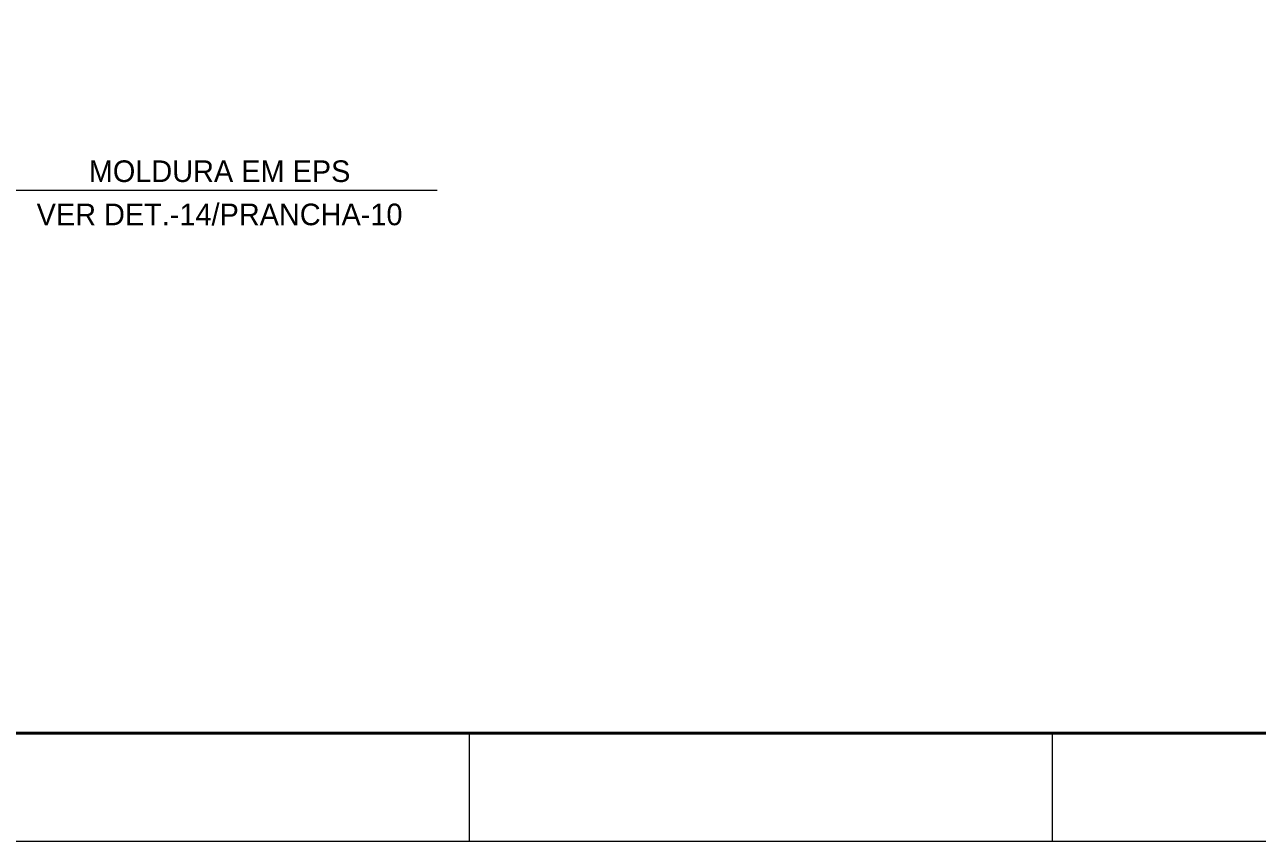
# Model space of a CAD drawing. Header units: metres. Extents: x 3.9 to 63.3, y 8 to 50.1.
# Drawn here: x 12.34 to 18.05, y 8.02 to 11.8 of the extents above; entities that cross this region are included whole.
import ezdxf

# ---------------------------------------------------------------- set-up
doc = ezdxf.new("R2010")
doc.units = ezdxf.units.M
doc.header["$MEASUREMENT"] = 0
doc.layers.add('Level 12', color=7, linetype='Continuous', lineweight=0)
doc.layers.add('Level 63', color=7, linetype='Continuous', lineweight=0)
doc.styles.add('Style-INTL_ENGINEERING', font='INTL_ENGINEERING.shx')

msp = doc.modelspace()

# ---------------------------------------------------------------- linework, layer by layer
at = {"layer": 'Level 12', "color": 2, "linetype": 'Continuous', "lineweight": 13}
msp.add_line((14.2505, 11.0298), (12.2025, 11.0298), dxfattribs=at)
at = {"layer": 'Level 63', "color": 131, "linetype": 'Continuous', "lineweight": 40}
msp.add_line((5.149, 8.5186), (62.8495, 8.5186), dxfattribs=at)
at = {"layer": 'Level 63', "color": 131, "linetype": 'Continuous', "lineweight": 0}
for p, q in [((14.3995, 8.5186), (14.3995, 8.0186)), ((17.099, 8.5186), (17.099, 8.0186))]:
    msp.add_line(p, q, dxfattribs=at)
at = {"layer": 'Level 63', "color": 131, "linetype": 'Continuous', "lineweight": 0, "flags": 128}
msp.add_lwpolyline([(63.3495, 50.0686), (3.899, 50.0686), (3.899, 8.0186), (63.3495, 8.0186)], close=True, dxfattribs=at)

# ---------------------------------------------------------------- texts
at = {"layer": 'Level 12', "color": 2, "linetype": 'Continuous', "lineweight": 13, "insert": (13.2436, 11.019), "char_height": 0.099999, "attachment_point": 5, "line_spacing_factor": 1.200006, "style": 'Style-INTL_ENGINEERING'}
msp.add_mtext('MOLDURA EM EPS\\PVER DET.-14/PRANCHA-10\\P', dxfattribs=at)

doc.saveas('drawing.dxf')
